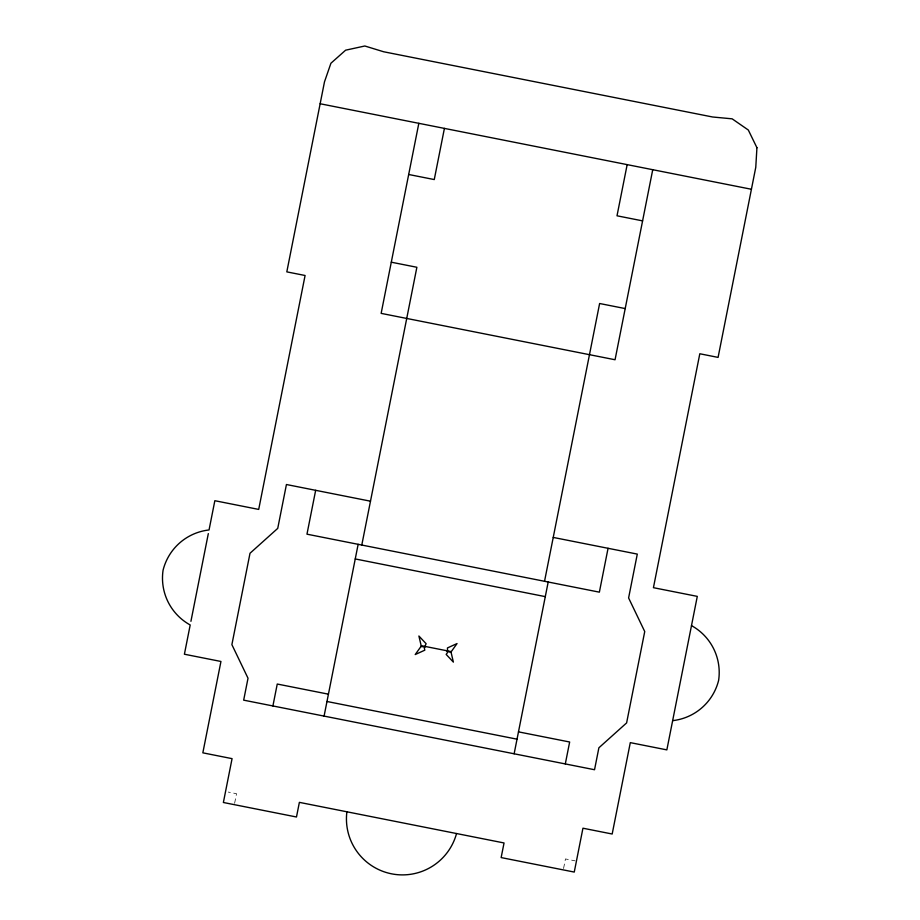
<?xml version="1.0" encoding="UTF-8"?>
<svg xmlns="http://www.w3.org/2000/svg" width="920" height="920" viewBox="0 0 920 920"><rect width="100%" height="100%" fill="white"/><g stroke="black" fill="none" stroke-linecap="round" stroke-linejoin="round"><path stroke-width="0.69" stroke-dasharray="4.6 3.45" d="M234.611 803.298L236.52 793.707L228.298 792.074M563.558 868.526L565.455 858.935L575.058 860.832"/><path stroke-width="1.38" d="M190.923 621.322L208.322 533.611M272.906 705.962L277.253 684.031L328.428 694.174M315.663 490.314L306.969 534.175L599.369 592.158L608.062 548.297M418.83 123.314L381.144 313.375L615.054 359.754L652.74 169.694M324.082 716.105L358.144 544.318M361.79 545.042L416.875 267.272L391.287 262.2M444.417 128.386L434.263 179.561L408.687 174.489M544.536 581.279L599.621 303.508L625.209 308.579M627.164 164.623L617.009 215.797L642.597 220.869M514.13 753.79L548.193 582.003M565.305 763.933L569.653 742.003L518.477 731.86M672.646 720.647C694.933 718.117 713.184 702.144 718.623 680.374C721.901 658.191 711.137 636.456 691.495 625.623M425.19 646.886L421.371 646.564L418.899 636.007L426.098 643.701L424.304 647.898L424.81 650.175L415.219 654.545L421.532 645.725L450.903 651.556L453.376 662.112L446.177 654.419L447.511 652.498L447.465 647.933L457.044 643.563L450.742 652.383L447.085 651.222M320.148 103.753L751.421 189.267M370.495 501.193L286.43 484.518L277.736 528.379L250.01 553.265L231.886 644.644L248.02 678.235L243.673 700.154L594.538 769.73L598.885 747.799L626.612 722.913L644.736 631.545L628.601 597.954L637.295 554.093L553.242 537.429M355.247 558.946L545.295 596.631M326.979 701.488L517.028 739.174M456.538 833.531A56.028 56.028 0 0 1 391.563 873.827A56.028 56.028 0 0 1 346.886 811.796M756.93 147.706L755.769 167.336L718.083 357.397L699.809 353.763L653.43 587.684L697.291 596.379L666.85 749.88L630.303 742.635L612.179 834.014L582.947 828.207L574.252 872.068L501.147 857.578L504.045 842.961L299.379 802.366L296.481 816.994L223.376 802.493L232.07 758.644L202.837 752.836L220.949 661.469L184.402 654.223L190.198 624.979C170.568 614.146 159.792 592.411 163.07 570.216C168.509 548.458 186.76 532.473 209.047 529.954L214.843 500.71L258.704 509.416L305.084 275.494L286.81 271.871L324.495 81.823L330.924 63.238L345.621 50.186L364.837 46L383.64 51.761L712.574 116.989L732.147 118.829L748.317 130.03L756.93 147.706"/></g></svg>
